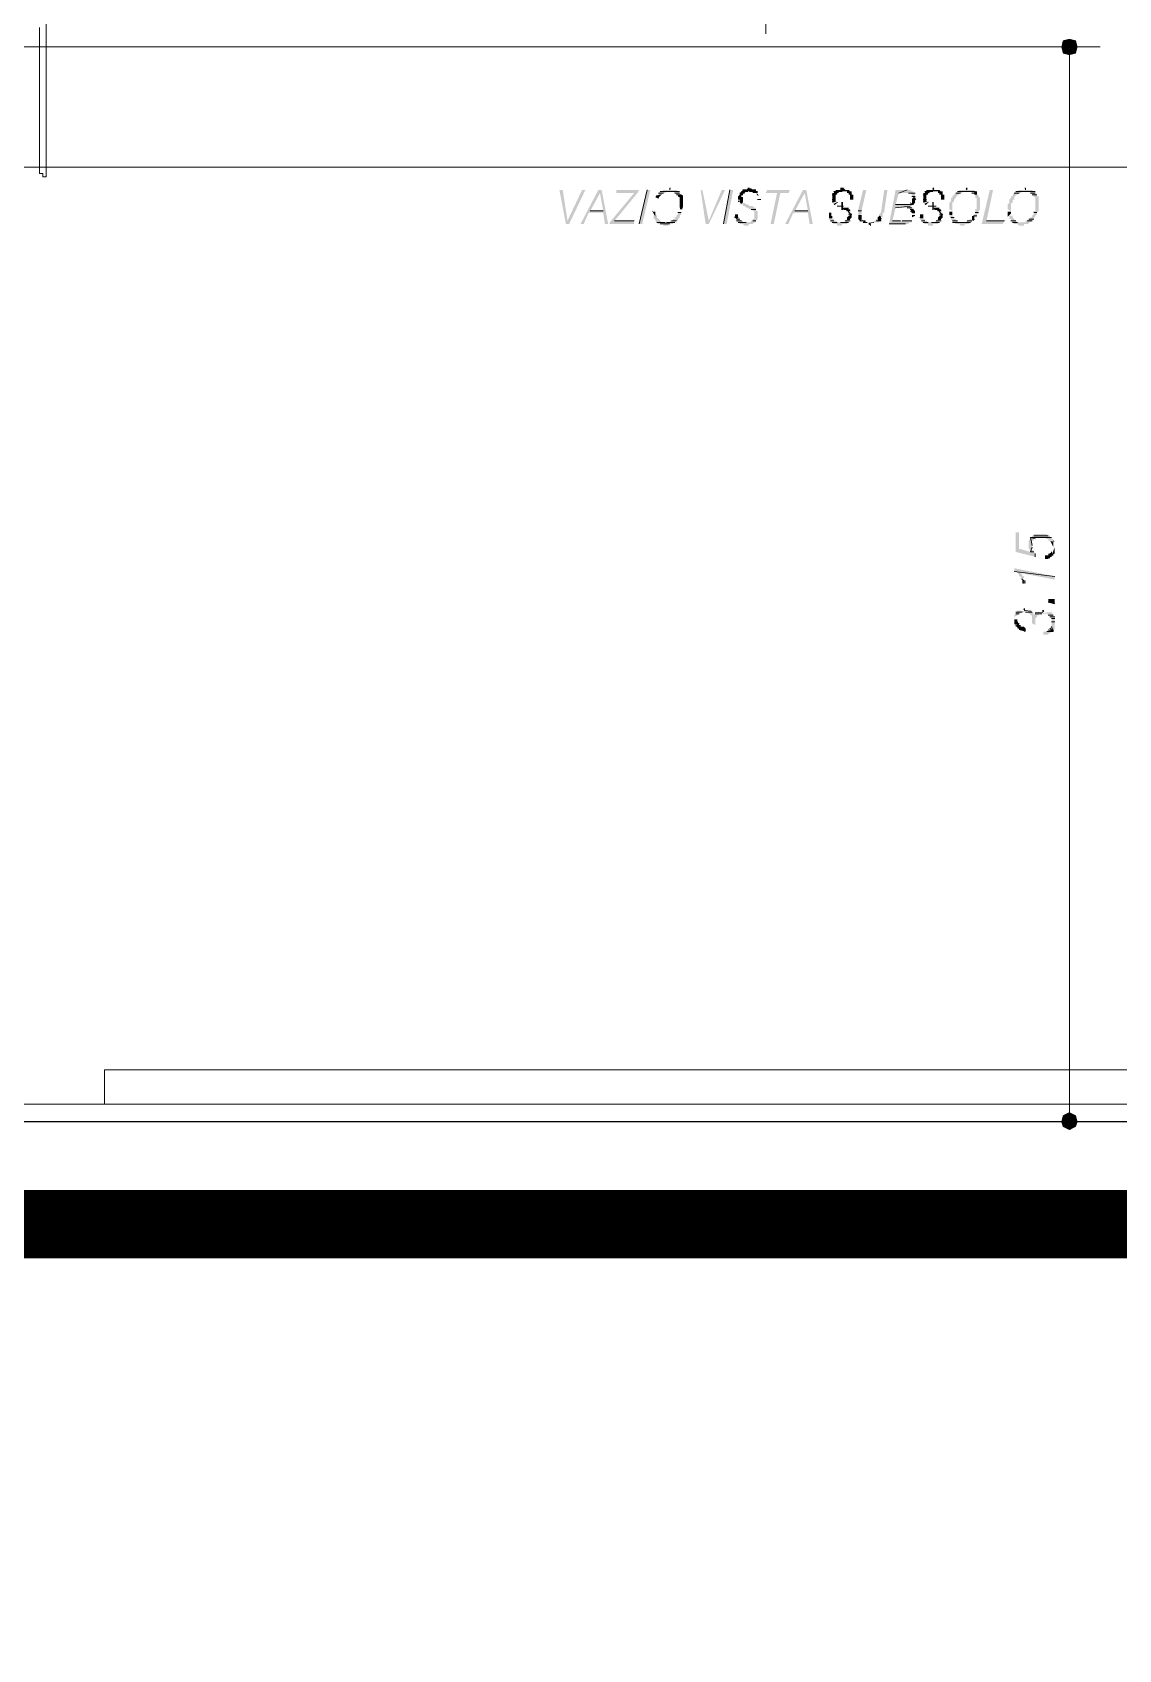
# Model space of a CAD drawing. Header units: millimetres. Extents: x 182 to 575, y -105 to 95.
# Drawn here: x 299.306 to 302.491, y 64.959 to 69.701 of the extents above; entities that cross this region are included whole.
import ezdxf

# ---------------------------------------------------------------- set-up
doc = ezdxf.new("R2010")
doc.units = ezdxf.units.MM
doc.header["$MEASUREMENT"] = 0
doc.layers.add('PDF_Geometry', color=7, linetype='Continuous')
doc.layers.add('PDF_Solid Fills', color=7, linetype='Continuous')

msp = doc.modelspace()

# ---------------------------------------------------------------- hatches: boundary and pattern name
at = {"layer": 'PDF_Solid Fills', "transparency": 33554559}
for points in [[(302.3469, 69.6824), (302.3278, 69.6777), (302.3231, 69.6586), (302.3278, 69.6396), (302.3469, 69.6348), (302.3659, 69.6396), (302.3707, 69.6586), (302.3659, 69.6777)], [(300.9183, 69.2396), (300.8754, 69.1491), (300.8612, 69.2396), (300.8516, 69.2396), (300.8707, 69.1396), (300.8802, 69.1396), (300.9278, 69.2396)], [(301.1945, 69.2253), (301.2088, 69.2253), (301.204, 69.2301), (301.204, 69.2348), (301.1993, 69.2348), (301.1945, 69.2396), (301.1564, 69.2396), (301.1516, 69.2348), (301.1469, 69.2348), (301.1421, 69.2301), (301.1421, 69.2253), (301.1564, 69.2301), (301.1612, 69.2301), (301.1659, 69.2348), (301.185, 69.2348), (301.1897, 69.2301), (301.1945, 69.2301)], [(301.4183, 69.1808), (301.4183, 69.1777), (301.4231, 69.1777), (301.4231, 69.1539), (301.4183, 69.1539), (301.4183, 69.1491), (301.4135, 69.1491), (301.4135, 69.1443), (301.3897, 69.1443), (301.3897, 69.1491), (301.3802, 69.1491), (301.3802, 69.1539), (301.3754, 69.1586), (301.3707, 69.1539), (301.3707, 69.1491), (301.3754, 69.1443), (301.3802, 69.1443), (301.3802, 69.1396), (301.3897, 69.1396), (301.3945, 69.1348), (301.404, 69.1348), (301.4088, 69.1396), (301.4183, 69.1396), (301.4231, 69.1443), (301.4278, 69.1443), (301.4278, 69.1491), (301.4326, 69.1539), (301.4326, 69.1777), (301.4278, 69.1777), (301.4278, 69.1872), (301.4231, 69.1872), (301.4183, 69.192), (301.4088, 69.192), (301.404, 69.1967), (301.3992, 69.1967), (301.3945, 69.2015), (301.3897, 69.2015), (301.3897, 69.2062), (301.3802, 69.2015), (301.3802, 69.1967), (301.3897, 69.1967), (301.3897, 69.192), (301.3945, 69.192), (301.3992, 69.1872), (301.404, 69.1872), (301.4088, 69.1824), (301.4135, 69.1824)], [(301.4183, 69.2348), (301.4183, 69.2301), (301.4326, 69.2301), (301.4326, 69.2348), (301.4278, 69.2348), (301.4278, 69.2396), (301.4183, 69.2396), (301.4135, 69.2443), (301.404, 69.2443), (301.3992, 69.2396), (301.3897, 69.2396), (301.385, 69.2348), (301.3802, 69.2301), (301.3802, 69.2253), (301.3754, 69.2205), (301.3754, 69.211), (301.385, 69.211), (301.385, 69.2253), (301.3897, 69.2253), (301.3897, 69.2301), (301.3945, 69.2301), (301.3992, 69.2348)], [(301.4897, 69.2301), (301.4707, 69.1396), (301.4802, 69.1396), (301.4992, 69.2301), (301.5231, 69.2301), (301.5278, 69.2396), (301.4612, 69.2396), (301.4564, 69.2301)], [(301.6993, 69.2396), (301.6897, 69.2396), (301.685, 69.2443), (301.6754, 69.2443), (301.6754, 69.2396), (301.6612, 69.2396), (301.6612, 69.2348), (301.6564, 69.2348), (301.6564, 69.2301), (301.6516, 69.2301), (301.6516, 69.2015), (301.6659, 69.2062), (301.6612, 69.2062), (301.6612, 69.2253), (301.6659, 69.2253), (301.6659, 69.2301), (301.6707, 69.2301), (301.6707, 69.2348), (301.704, 69.2348)], [(301.7088, 69.2301), (301.6993, 69.2301), (301.6993, 69.2253), (301.704, 69.2253), (301.704, 69.211), (301.7135, 69.211), (301.7135, 69.2253), (301.7088, 69.2253)], [(301.7278, 69.1824), (301.7278, 69.1634), (301.7373, 69.1681), (301.7373, 69.1777), (301.7516, 69.2396), (301.7421, 69.2396)], [(301.8135, 69.2396), (301.804, 69.2396), (301.7945, 69.1729), (301.7897, 69.1681), (301.7897, 69.1634), (301.7992, 69.1586), (301.7992, 69.1729), (301.804, 69.1729), (301.804, 69.1777)], [(301.8897, 69.2301), (301.8897, 69.2348), (301.885, 69.2348), (301.8802, 69.2396), (301.8373, 69.2396), (301.8183, 69.1396), (301.8754, 69.1396), (301.8754, 69.1437), (301.885, 69.1443), (301.885, 69.1491), (301.8278, 69.1491), (301.8373, 69.1872), (301.8754, 69.1872), (301.8802, 69.1824), (301.8945, 69.1777), (301.8897, 69.1824), (301.8897, 69.1872), (301.885, 69.1872), (301.8806, 69.1915), (301.885, 69.192), (301.885, 69.1967), (301.8897, 69.1967), (301.8802, 69.2015), (301.8802, 69.1967), (301.8373, 69.1967), (301.8469, 69.2301), (301.8802, 69.2301), (301.885, 69.2253), (301.885, 69.2205), (301.8897, 69.2158), (301.8992, 69.2158), (301.8945, 69.2205), (301.8945, 69.2301)], [(301.9659, 69.2396), (301.9278, 69.2396), (301.9278, 69.2348), (301.9231, 69.2348), (301.9231, 69.2301), (301.9183, 69.2301), (301.9183, 69.2015), (301.9326, 69.2062), (301.9278, 69.2062), (301.9278, 69.2253), (301.9326, 69.2253), (301.9326, 69.2301), (301.9373, 69.2301), (301.9373, 69.2348), (301.9707, 69.2348)], [(301.9754, 69.2301), (301.9659, 69.2301), (301.9659, 69.2253), (301.9707, 69.2253), (301.9707, 69.211), (301.9802, 69.211), (301.9802, 69.2253), (301.9754, 69.2253)], [(302.0754, 69.2301), (302.0707, 69.2348), (302.0659, 69.2396), (302.0231, 69.2396), (302.0231, 69.2348), (302.0183, 69.2348), (302.0135, 69.2301), (302.0088, 69.2253), (302.004, 69.2205), (302.004, 69.2158), (301.9993, 69.2158), (301.9993, 69.2062), (301.9945, 69.2015), (301.9945, 69.1824), (302.004, 69.1777), (302.004, 69.2015), (302.0088, 69.2062), (302.0088, 69.211), (302.0135, 69.2158), (302.0135, 69.2205), (302.0183, 69.2205), (302.0183, 69.2253), (302.0231, 69.2253), (302.0231, 69.2301), (302.0326, 69.2301), (302.0326, 69.2348), (302.0564, 69.2348), (302.0612, 69.2301)], [(302.0707, 69.1824), (302.0707, 69.1681), (302.0659, 69.1681), (302.0659, 69.1634), (302.0612, 69.1586), (302.0754, 69.1586), (302.0754, 69.1681), (302.0802, 69.1681), (302.0802, 69.1777), (302.085, 69.1824), (302.085, 69.2158), (302.0802, 69.2205), (302.0802, 69.2253), (302.0707, 69.2253), (302.0707, 69.2158), (302.0754, 69.2158), (302.0754, 69.1824)], [(302.1516, 69.1396), (302.1564, 69.1491), (302.104, 69.1491), (302.1231, 69.2396), (302.1135, 69.2396), (302.0897, 69.1396)], [(302.2278, 69.1443), (302.2326, 69.1443), (302.2421, 69.1539), (302.2421, 69.1586), (302.2469, 69.1586), (302.2469, 69.1634), (302.2516, 69.1681), (302.2516, 69.1729), (302.2564, 69.1777), (302.2564, 69.2205), (302.2516, 69.2205), (302.2516, 69.2253), (302.2469, 69.2301), (302.2469, 69.2348), (302.2421, 69.2348), (302.2373, 69.2396), (302.1993, 69.2396), (302.1945, 69.2348), (302.1897, 69.2348), (302.1802, 69.2253), (302.1802, 69.2205), (302.1754, 69.2205), (302.1754, 69.2158), (302.1707, 69.211), (302.1707, 69.2015), (302.1659, 69.1967), (302.1659, 69.1824), (302.1754, 69.1777), (302.1754, 69.2015), (302.1802, 69.2015), (302.1802, 69.211), (302.185, 69.211), (302.185, 69.2205), (302.1897, 69.2205), (302.1897, 69.2253), (302.1945, 69.2253), (302.1993, 69.2301), (302.204, 69.2301), (302.2088, 69.2348), (302.2278, 69.2348), (302.2326, 69.2301), (302.2373, 69.2301), (302.2373, 69.2253), (302.2421, 69.2253), (302.2421, 69.2205), (302.2469, 69.2158), (302.2469, 69.1777), (302.2421, 69.1777), (302.2421, 69.1681), (302.2373, 69.1634), (302.2373, 69.1586), (302.2326, 69.1586), (302.2326, 69.1539), (302.2278, 69.1539), (302.2278, 69.1491), (302.2183, 69.1491), (302.2183, 69.1443), (302.1945, 69.1443), (302.1897, 69.1491), (302.185, 69.1491), (302.185, 69.1539), (302.1802, 69.1586), (302.1802, 69.1634), (302.1707, 69.1634), (302.1707, 69.1539), (302.1754, 69.1539), (302.1754, 69.1491), (302.1802, 69.1443), (302.185, 69.1396), (302.1945, 69.1396), (302.1993, 69.1348), (302.2135, 69.1348), (302.2135, 69.1396), (302.2278, 69.1396)], [(301.185, 69.1443), (301.1897, 69.1443), (301.1945, 69.1491), (301.1993, 69.1491), (301.1993, 69.1539), (301.204, 69.1586), (301.204, 69.1634), (301.2088, 69.1681), (301.2088, 69.1729), (301.1993, 69.1729), (301.1993, 69.1681), (301.1945, 69.1634), (301.1945, 69.1586), (301.1897, 69.1586), (301.1897, 69.1539), (301.185, 69.1539), (301.185, 69.1491), (301.1754, 69.1491), (301.1754, 69.1443), (301.1516, 69.1443), (301.1469, 69.1491), (301.1421, 69.1539), (301.1373, 69.1586), (301.1373, 69.1634), (301.1326, 69.1681), (301.1278, 69.1634), (301.1278, 69.1539), (301.1326, 69.1539), (301.1326, 69.1491), (301.1373, 69.1443), (301.1421, 69.1396), (301.1564, 69.1396), (301.1564, 69.1348), (301.1707, 69.1348), (301.1707, 69.1396), (301.185, 69.1396)], [(301.6469, 69.1443), (301.6516, 69.1443), (301.6564, 69.1396), (301.6659, 69.1396), (301.6659, 69.1348), (301.6802, 69.1348), (301.6802, 69.1396), (301.6945, 69.1396), (301.6945, 69.1443), (301.6993, 69.1443), (301.6993, 69.1491), (301.704, 69.1491), (301.6945, 69.1539), (301.6897, 69.1491), (301.685, 69.1443), (301.6659, 69.1443), (301.6612, 69.1491), (301.6564, 69.1491), (301.6564, 69.1539), (301.6516, 69.1539), (301.6516, 69.1586), (301.6421, 69.1539), (301.6469, 69.1491)], [(301.6897, 69.1824), (301.6945, 69.1777), (301.704, 69.1777), (301.704, 69.1824), (301.6993, 69.1824), (301.6993, 69.1872), (301.6802, 69.1872), (301.685, 69.1824)], [(301.7088, 69.1681), (301.6993, 69.1634), (301.7088, 69.1634)], [(301.9135, 69.1443), (301.9183, 69.1443), (301.9231, 69.1396), (301.9326, 69.1396), (301.9326, 69.1348), (301.9469, 69.1348), (301.9469, 69.1396), (301.9612, 69.1396), (301.9612, 69.1443), (301.9659, 69.1443), (301.9659, 69.1491), (301.9707, 69.1491), (301.9612, 69.1539), (301.9516, 69.1443), (301.9326, 69.1443), (301.9278, 69.1491), (301.9231, 69.1491), (301.9231, 69.1539), (301.9183, 69.1539), (301.9183, 69.1586), (301.9088, 69.1539), (301.9135, 69.1491)], [(301.9564, 69.1824), (301.9612, 69.1777), (301.9707, 69.1777), (301.9707, 69.1824), (301.9659, 69.1824), (301.9659, 69.1872), (301.9469, 69.1872), (301.9516, 69.1824)], [(301.9754, 69.1681), (301.9659, 69.1634), (301.9754, 69.1634)], [(302.0564, 69.1443), (302.0612, 69.1443), (302.0612, 69.1491), (302.0659, 69.1491), (302.0564, 69.1539), (302.0516, 69.1491), (302.0469, 69.1491), (302.0421, 69.1443), (302.0231, 69.1443), (302.0183, 69.1491), (302.0135, 69.1491), (302.0135, 69.1539), (302.0088, 69.1539), (302.0088, 69.1586), (302.004, 69.1634), (302.004, 69.1681), (301.9945, 69.1634), (301.9993, 69.1586), (301.9993, 69.1539), (302.004, 69.1491), (302.004, 69.1443), (302.0088, 69.1443), (302.0135, 69.1396), (302.0231, 69.1396), (302.0278, 69.1348), (302.0373, 69.1348), (302.0421, 69.1396), (302.0516, 69.1396)], [(302.2278, 68.211), (302.2278, 68.1872), (302.2326, 68.1824), (302.2326, 68.1777), (302.1993, 68.1872), (302.1993, 68.2348), (302.1897, 68.2348), (302.1897, 68.1777), (302.2469, 68.1634), (302.2469, 68.1729), (302.2421, 68.1777), (302.2421, 68.1824), (302.2373, 68.1824), (302.2373, 68.211), (302.2421, 68.211), (302.2421, 68.2158), (302.2469, 68.2158), (302.2516, 68.2205), (302.2707, 68.2205), (302.2766, 68.2193), (302.2802, 68.2158), (302.285, 68.2158), (302.285, 68.211), (302.2992, 68.211), (302.2992, 68.2158), (302.2945, 68.2158), (302.2945, 68.2205), (302.2897, 68.2205), (302.2897, 68.2253), (302.285, 68.2253), (302.2802, 68.2301), (302.2421, 68.2301), (302.2421, 68.2253), (302.2373, 68.2253), (302.2373, 68.2205), (302.2326, 68.2205), (302.2326, 68.2158)], [(302.204, 68.0967), (302.2135, 68.1015), (302.2135, 68.1062), (302.2088, 68.1062), (302.2088, 68.111), (302.204, 68.1158), (302.304, 68.0967), (302.304, 68.1062), (302.185, 68.1301), (302.185, 68.1205), (302.1904, 68.1199), (302.1945, 68.1158), (302.1993, 68.111), (302.1993, 68.1062), (302.204, 68.1062)], [(302.285, 68.0301), (302.304, 68.0253), (302.304, 68.0396), (302.285, 68.0396)], [(302.2992, 67.9443), (302.304, 67.9539), (302.304, 67.9872), (302.2992, 67.992), (302.2992, 67.9967), (302.2945, 67.9967), (302.2945, 68.0015), (302.2469, 67.9967), (302.2421, 67.992), (302.2421, 67.9967), (302.2373, 68.0015), (302.1945, 68.0062), (302.1945, 68.0015), (302.1897, 68.0015), (302.1897, 67.9967), (302.185, 67.992), (302.185, 67.9872), (302.1945, 67.992), (302.204, 68.0015), (302.2278, 68.0015), (302.2278, 67.9967), (302.2326, 67.9967), (302.2326, 67.992), (302.2373, 67.992), (302.2373, 67.9681), (302.2469, 67.9634), (302.2469, 67.9824), (302.2516, 67.9872), (302.2516, 67.992), (302.2564, 67.992), (302.2564, 67.9967), (302.2802, 67.9967), (302.285, 67.992), (302.2897, 67.992), (302.2897, 67.9872), (302.2945, 67.9824), (302.2945, 67.9586), (302.2802, 67.9443), (302.2707, 67.9443), (302.2707, 67.9348), (302.285, 67.9348), (302.285, 67.9384), (302.2897, 67.9396), (302.2945, 67.9443)], [(302.3469, 66.4824), (302.3659, 66.492), (302.3707, 66.5062), (302.3659, 66.5253), (302.3469, 66.5348), (302.3278, 66.5253), (302.3231, 66.5062), (302.3278, 66.492)]]:
    msp.add_hatch(color=256, dxfattribs=at).paths.add_polyline_path(points)
h = msp.add_hatch(color=256, dxfattribs=at)
h.paths.add_polyline_path([(300.9707, 69.2301), (300.9802, 69.1777), (300.9421, 69.1777)])
h.paths.add_polyline_path([(300.9945, 69.1396), (300.9754, 69.2396), (300.9659, 69.2396), (300.9135, 69.1396), (300.9231, 69.1396), (300.9358, 69.1692), (300.9385, 69.1729), (300.9802, 69.1729), (300.985, 69.1396)], flags=0)
h = msp.add_hatch(color=256, dxfattribs=at)
h.paths.add_polyline_path([(301.1088, 69.2396), (301.085, 69.1396), (301.0945, 69.1396), (301.1183, 69.2396)])
h.paths.add_polyline_path([(300.9992, 69.1443), (300.9992, 69.1396), (301.0707, 69.1396), (301.0707, 69.1491), (301.0135, 69.1491), (301.0802, 69.2301), (301.085, 69.2396), (301.0183, 69.2396), (301.0183, 69.2301), (301.0707, 69.2301)])
h = msp.add_hatch(color=256, dxfattribs=at)
h.paths.add_polyline_path([(301.3516, 69.2396), (301.3326, 69.1396), (301.3421, 69.1396), (301.3612, 69.2396)])
h.paths.add_polyline_path([(301.3278, 69.2396), (301.2897, 69.1491), (301.2707, 69.2396), (301.2659, 69.2396), (301.2802, 69.1396), (301.2897, 69.1396), (301.3373, 69.2396)])
h = msp.add_hatch(color=256, dxfattribs=at)
h.paths.add_polyline_path([(301.5707, 69.2301), (301.5802, 69.1777), (301.5421, 69.1777)])
h.paths.add_polyline_path([(301.5945, 69.1396), (301.5754, 69.2396), (301.5659, 69.2396), (301.5135, 69.1396), (301.5231, 69.1396), (301.5358, 69.1692), (301.5385, 69.1729), (301.5802, 69.1729), (301.585, 69.1396)], flags=0)
h = msp.add_hatch(color=256, dxfattribs=at)
h.paths.add_polyline_path([(301.7707, 69.1443), (301.7897, 69.1443), (301.7897, 69.1491), (301.7945, 69.1491), (301.7802, 69.1539), (301.7802, 69.1491), (301.7754, 69.1491)])
h.paths.add_polyline_path([(301.7326, 69.1491), (301.7326, 69.1443), (301.7469, 69.1491), (301.7421, 69.1491), (301.7421, 69.1539)])
h = msp.add_hatch(color=256, dxfattribs=at)
h.paths.add_polyline_path([(302.2278, 68.192), (302.2278, 68.2062), (302.2278, 68.192)], flags=0)
h.paths.add_polyline_path([(302.2278, 68.211), (302.2278, 68.1872), (302.2278, 68.211)], flags=0)
h.paths.add_polyline_path([(302.2278, 68.1872), (302.2278, 68.211), (302.2278, 68.1872)], flags=0)
h.paths.add_polyline_path([(302.2326, 68.2158), (302.2326, 68.1824), (302.2326, 68.2158)], flags=0)
h.paths.add_polyline_path([(302.2326, 68.1777), (302.2326, 68.2205), (302.2326, 68.1777)], flags=0)
h = msp.add_hatch(color=256, dxfattribs=at)
h.paths.add_polyline_path([(302.2992, 68.1705), (302.304, 68.1729), (302.304, 68.192), (302.2945, 68.1681), (302.2992, 68.1681)])
h.paths.add_polyline_path([(302.2754, 68.1586), (302.2897, 68.1586), (302.2897, 68.1622), (302.2945, 68.1634), (302.2945, 68.1681), (302.2945, 68.1777), (302.2897, 68.1729), (302.285, 68.1729), (302.285, 68.1681), (302.2754, 68.1681)])
h = msp.add_hatch(color=256, dxfattribs=at)
h.paths.add_polyline_path([(302.1897, 67.9658), (302.1897, 67.9586), (302.1945, 67.9586), (302.1897, 67.9681), (302.185, 67.9729)])
h.paths.add_polyline_path([(302.1993, 67.952), (302.1993, 67.9491), (302.2119, 67.9459), (302.2135, 67.9443), (302.2183, 67.9443), (302.2183, 67.9539), (302.2135, 67.9586), (302.204, 67.9586), (302.204, 67.9634), (302.1993, 67.9634), (302.1993, 67.9681), (302.1945, 67.9729), (302.1945, 67.9586), (302.1945, 67.9539)])

# ---------------------------------------------------------------- linework, layer by layer
at = {"layer": 'PDF_Geometry', "lineweight": 13}
for points in [[(301.4564, 69.6967), (301.4564, 70.0396)], [(301.8326, 69.6586), (302.4373, 69.6586)], [(302.3469, 69.6348), (302.3469, 69.6062), (302.3469, 66.5586), (302.3469, 66.5348)], [(303.7231, 69.3062), (299.0802, 69.3062), (280.504, 69.3062), (280.5564, 69.3062)], [(302.2469, 68.2158), (302.2326, 68.2205), (302.2469, 68.2158)], [(302.2373, 68.2205), (302.2897, 68.2205), (302.2373, 68.2205)], [(302.285, 68.2253), (302.2421, 68.2253), (302.285, 68.2253)], [(302.2707, 68.2205), (302.2945, 68.2205), (302.2707, 68.2205)], [(302.2421, 68.1777), (302.2326, 68.1777), (302.2421, 68.1777)], [(302.2088, 68.0991), (302.2088, 68.0967), (302.2135, 68.0943), (302.2135, 68.0896), (302.2135, 68.0848)], [(302.2183, 68.092), (302.2088, 68.092), (302.2183, 68.092)], [(302.2088, 68.0872), (302.2183, 68.0872), (302.2088, 68.0872)], [(302.304, 68.0253), (302.285, 68.0301), (302.304, 68.0253)], [(302.204, 68.0015), (302.1897, 68.0015), (302.204, 68.0015)], [(302.1993, 67.9967), (302.1897, 67.9967), (302.1993, 67.9967)], [(302.2159, 68.011), (302.2135, 68.011), (302.2135, 68.011), (302.2135, 68.011), (302.2159, 68.0062), (302.235, 68.0039)], [(302.2683, 68.0062), (302.2707, 68.0062), (302.2707, 68.0062), (302.2707, 68.0062), (302.2707, 68.0039), (302.2683, 68.0015), (302.2469, 67.9991)], [(302.2659, 67.9967), (302.2469, 67.9967), (302.2659, 67.9967)], [(302.2469, 67.9967), (302.2659, 67.9967), (302.2469, 67.9967)], [(302.2992, 67.992), (302.285, 67.992), (302.2992, 67.992)], [(302.2897, 67.9872), (302.304, 67.9872), (302.2897, 67.9872)], [(302.2945, 67.9824), (302.304, 67.9824), (302.2945, 67.9824)], [(302.304, 67.9729), (302.2945, 67.9729), (302.304, 67.9729)], [(302.2802, 67.9443), (302.2992, 67.9443), (302.2802, 67.9443)], [(302.2897, 67.9539), (302.2992, 67.9443), (302.2897, 67.9539)], [(275.6183, 66.5586), (302.7135, 66.5586)], [(301.6802, 66.5062), (302.4373, 66.5062)]]:
    msp.add_lwpolyline(points, dxfattribs=at)
at = {"layer": 'PDF_Geometry', "lineweight": 20}
for points in [[(299.3278, 69.7158), (299.3278, 69.2872), (299.3373, 69.2872), (299.3373, 69.2777), (299.3469, 69.2777), (299.3469, 69.7396), (299.3373, 69.7396)], [(299.3469, 69.2777), (299.3469, 69.6967)], [(298.8373, 69.6586), (302.4135, 69.6586)], [(299.3373, 69.2872), (299.3373, 69.2872)], [(301.085, 69.1396), (301.1088, 69.2396), (301.085, 69.1396)], [(301.1421, 69.2301), (301.1564, 69.2301), (301.1421, 69.2301)], [(301.1564, 69.2301), (301.1421, 69.2301), (301.1564, 69.2301)], [(301.1469, 69.2348), (301.1707, 69.2348), (301.1469, 69.2348)], [(301.1707, 69.2348), (301.1469, 69.2348), (301.1707, 69.2348)], [(301.1993, 69.2348), (301.1516, 69.2348), (301.1993, 69.2348)], [(301.1516, 69.2348), (301.1993, 69.2348), (301.1516, 69.2348)], [(301.1778, 69.2443), (301.1754, 69.2443), (301.1754, 69.2396), (301.1754, 69.2396), (301.1754, 69.2396)], [(301.185, 69.2348), (301.204, 69.2348), (301.185, 69.2348)], [(301.204, 69.2301), (301.1897, 69.2301), (301.204, 69.2301)], [(301.2088, 69.2253), (301.1945, 69.2253), (301.2088, 69.2253)], [(301.3326, 69.1396), (301.3516, 69.2396), (301.3326, 69.1396)], [(301.3897, 69.2253), (301.3802, 69.2253), (301.3897, 69.2253)], [(301.3802, 69.2253), (301.3897, 69.2253), (301.3802, 69.2253)], [(301.3897, 69.2062), (301.3802, 69.2062), (301.3897, 69.2062)], [(301.385, 69.2348), (301.404, 69.2348), (301.385, 69.2348)], [(301.3897, 69.2396), (301.4278, 69.2396), (301.3897, 69.2396)], [(301.4231, 69.2396), (301.3945, 69.2396), (301.4231, 69.2396)], [(301.4088, 69.2443), (301.404, 69.2443), (301.4088, 69.2443)], [(301.404, 69.2443), (301.4088, 69.2443), (301.404, 69.2443)], [(301.4421, 69.211), (301.4326, 69.211), (301.4421, 69.211)], [(301.6516, 69.2253), (301.6612, 69.2253), (301.6516, 69.2253)], [(301.6612, 69.2253), (301.6516, 69.2253), (301.6612, 69.2253)], [(301.6612, 69.211), (301.6516, 69.211), (301.6612, 69.211)], [(301.6516, 69.2062), (301.6612, 69.2062), (301.6516, 69.2062)], [(301.6564, 69.2348), (301.6802, 69.2348), (301.6564, 69.2348)], [(301.6802, 69.2348), (301.6564, 69.2348), (301.6802, 69.2348)], [(301.6659, 69.2301), (301.6564, 69.2301), (301.6659, 69.2301)], [(301.685, 69.2443), (301.6754, 69.2443), (301.685, 69.2443)], [(301.8802, 69.2301), (301.8945, 69.2301), (301.8802, 69.2301)], [(301.8802, 69.2015), (301.8897, 69.1967), (301.8802, 69.2015)], [(301.8945, 69.2205), (301.885, 69.2205), (301.8945, 69.2205)], [(301.9183, 69.2253), (301.9278, 69.2253), (301.9183, 69.2253)], [(301.9278, 69.2253), (301.9183, 69.2253), (301.9278, 69.2253)], [(301.9278, 69.211), (301.9183, 69.211), (301.9278, 69.211)], [(301.9183, 69.2062), (301.9278, 69.2062), (301.9183, 69.2062)], [(301.9231, 69.2348), (301.9469, 69.2348), (301.9231, 69.2348)], [(301.9469, 69.2348), (301.9231, 69.2348), (301.9469, 69.2348)], [(301.9326, 69.2301), (301.9231, 69.2301), (301.9326, 69.2301)], [(301.9493, 69.2443), (301.9469, 69.2443), (301.9493, 69.242), (301.9469, 69.2396), (301.9469, 69.2396)], [(302.0278, 69.2301), (302.0135, 69.2301), (302.0278, 69.2301)], [(302.0135, 69.2301), (302.0278, 69.2301), (302.0135, 69.2301)], [(302.0183, 69.2348), (302.0373, 69.2348), (302.0183, 69.2348)], [(302.0373, 69.2348), (302.0183, 69.2348), (302.0373, 69.2348)], [(302.0183, 69.2348), (302.0707, 69.2348), (302.0183, 69.2348)], [(302.0707, 69.2348), (302.0183, 69.2348), (302.0707, 69.2348)], [(302.0445, 69.2443), (302.0469, 69.2443), (302.0445, 69.242), (302.0469, 69.2396), (302.0469, 69.2396), (302.0469, 69.2396)], [(302.0564, 69.2348), (302.0707, 69.2348), (302.0564, 69.2348)], [(302.0754, 69.2301), (302.0612, 69.2301), (302.0754, 69.2301)], [(302.185, 69.2301), (302.1993, 69.2301), (302.185, 69.2301)], [(302.1993, 69.2301), (302.185, 69.2301), (302.1993, 69.2301)], [(302.1897, 69.2348), (302.2135, 69.2348), (302.1897, 69.2348)], [(302.2135, 69.2348), (302.1897, 69.2348), (302.2135, 69.2348)], [(302.2421, 69.2348), (302.1945, 69.2348), (302.2421, 69.2348)], [(302.1945, 69.2348), (302.2421, 69.2348), (302.1945, 69.2348)], [(302.2159, 69.2443), (302.2183, 69.2443), (302.2183, 69.2396), (302.2183, 69.2396), (302.2183, 69.2396)], [(302.2278, 69.2348), (302.2469, 69.2348), (302.2278, 69.2348)], [(302.2469, 69.2301), (302.2326, 69.2301), (302.2469, 69.2301)], [(302.2516, 69.2253), (302.2373, 69.2253), (302.2516, 69.2253)], [(300.9421, 69.1777), (300.9802, 69.1777), (300.9421, 69.1777)], [(301.2088, 69.1729), (301.1993, 69.1729), (301.2088, 69.1729)], [(301.1993, 69.1729), (301.2088, 69.1729), (301.1993, 69.1729)], [(301.3659, 69.1586), (301.3754, 69.1586), (301.3659, 69.1586)], [(301.3754, 69.1586), (301.3659, 69.1586), (301.3754, 69.1586)], [(301.3802, 69.1539), (301.3707, 69.1539), (301.3802, 69.1539)], [(301.4278, 69.1824), (301.4135, 69.1824), (301.4278, 69.1824)], [(301.4135, 69.1824), (301.4278, 69.1824), (301.4135, 69.1824)], [(301.5421, 69.1777), (301.5802, 69.1777), (301.5421, 69.1777)], [(301.6421, 69.1586), (301.6516, 69.1586), (301.6421, 69.1586)], [(301.6516, 69.1586), (301.6421, 69.1586), (301.6516, 69.1586)], [(301.685, 69.192), (301.6659, 69.192), (301.685, 69.192)], [(301.6659, 69.192), (301.685, 69.192), (301.6659, 69.192)], [(301.685, 69.1824), (301.6993, 69.1824), (301.685, 69.1824)], [(301.6897, 69.1824), (301.704, 69.1777), (301.6897, 69.1824)], [(301.6945, 69.1777), (301.704, 69.1777), (301.6945, 69.1777)], [(301.6992, 69.1777), (301.6992, 69.1753), (301.7016, 69.1729), (301.704, 69.1705), (301.704, 69.1658)], [(301.7088, 69.1681), (301.6993, 69.1681), (301.7088, 69.1681)], [(301.7373, 69.1777), (301.7278, 69.1777), (301.7373, 69.1777)], [(301.8373, 69.1967), (301.8659, 69.1967), (301.8373, 69.1967)], [(301.8802, 69.192), (301.8373, 69.1872), (301.8802, 69.192)], [(301.8707, 69.1872), (301.885, 69.1872), (301.8707, 69.1872)], [(301.8754, 69.1967), (301.8897, 69.1967), (301.8754, 69.1967)], [(301.8897, 69.1824), (301.8802, 69.1824), (301.8897, 69.1824)], [(301.8802, 69.1824), (301.8897, 69.1824), (301.8802, 69.1824)], [(301.9088, 69.1586), (301.9183, 69.1586), (301.9088, 69.1586)], [(301.9183, 69.1586), (301.9088, 69.1586), (301.9183, 69.1586)], [(301.9326, 69.192), (301.9564, 69.192), (301.9326, 69.192)], [(301.9564, 69.192), (301.9326, 69.192), (301.9564, 69.192)], [(301.9516, 69.1824), (301.9659, 69.1824), (301.9516, 69.1824)], [(301.9564, 69.1824), (301.9707, 69.1777), (301.9564, 69.1824)], [(301.9612, 69.1777), (301.9707, 69.1777), (301.9612, 69.1777)], [(301.9659, 69.1777), (301.9659, 69.1753), (301.9683, 69.1729), (301.9707, 69.1705), (301.9707, 69.1658)], [(301.9754, 69.1681), (301.9659, 69.1681), (301.9754, 69.1681)], [(302.0088, 69.1586), (301.9993, 69.1586), (302.0088, 69.1586)], [(301.9993, 69.1586), (302.0088, 69.1586), (301.9993, 69.1586)], [(302.0659, 69.1634), (302.0754, 69.1634), (302.0659, 69.1634)], [(302.0754, 69.1634), (302.0659, 69.1634), (302.0754, 69.1634)], [(302.0802, 69.1729), (302.0707, 69.1729), (302.0802, 69.1729)], [(302.0707, 69.1729), (302.0802, 69.1729), (302.0707, 69.1729)], [(302.2421, 69.1539), (302.2278, 69.1539), (302.2421, 69.1539)], [(302.2278, 69.1539), (302.2421, 69.1539), (302.2278, 69.1539)], [(302.2516, 69.1729), (302.2421, 69.1729), (302.2516, 69.1729)], [(302.2421, 69.1729), (302.2516, 69.1729), (302.2421, 69.1729)], [(301.0707, 69.1491), (301.0135, 69.1491), (301.0707, 69.1491)], [(301.1373, 69.1443), (301.1612, 69.1443), (301.1373, 69.1443)], [(301.1612, 69.1443), (301.1373, 69.1443), (301.1612, 69.1443)], [(301.1373, 69.1443), (301.1516, 69.1443), (301.1373, 69.1443)], [(301.1516, 69.1443), (301.1373, 69.1443), (301.1516, 69.1443)], [(301.1469, 69.1396), (301.1754, 69.1396), (301.1469, 69.1396)], [(301.1754, 69.1396), (301.1469, 69.1396), (301.1754, 69.1396)], [(301.1802, 69.1491), (301.1945, 69.1491), (301.1802, 69.1491)], [(301.1945, 69.1491), (301.1802, 69.1491), (301.1945, 69.1491)], [(301.3707, 69.1491), (301.385, 69.1491), (301.3707, 69.1491)], [(301.385, 69.1491), (301.3707, 69.1491), (301.385, 69.1491)], [(301.3754, 69.1443), (301.3897, 69.1443), (301.3754, 69.1443)], [(301.4183, 69.1491), (301.4278, 69.1491), (301.4183, 69.1491)], [(301.4278, 69.1491), (301.4183, 69.1491), (301.4278, 69.1491)], [(301.6564, 69.1491), (301.6469, 69.1491), (301.6564, 69.1491)], [(301.6469, 69.1491), (301.6564, 69.1491), (301.6469, 69.1491)], [(301.6754, 69.1443), (301.6993, 69.1443), (301.6754, 69.1443)], [(301.6993, 69.1443), (301.685, 69.1443), (301.6993, 69.1443)], [(301.685, 69.1443), (301.6993, 69.1443), (301.685, 69.1443)], [(301.6897, 69.1491), (301.704, 69.1491), (301.6897, 69.1491)], [(301.6897, 69.1491), (301.6993, 69.1491), (301.6897, 69.1491)], [(301.7326, 69.1491), (301.7469, 69.1491), (301.7326, 69.1491)], [(301.7469, 69.1491), (301.7326, 69.1491), (301.7469, 69.1491)], [(301.754, 69.1443), (301.7421, 69.1443), (301.7493, 69.1491)], [(301.7731, 69.1443), (301.7588, 69.142), (301.7635, 69.1396), (301.7588, 69.1396), (301.7635, 69.1372), (301.7635, 69.1348)], [(301.7802, 69.1491), (301.7945, 69.1491), (301.7802, 69.1491)], [(301.8278, 69.1491), (301.8516, 69.1491), (301.8278, 69.1491)], [(301.885, 69.1491), (301.8564, 69.1491), (301.885, 69.1491)], [(301.8564, 69.1491), (301.885, 69.1491), (301.8564, 69.1491)], [(301.885, 69.1491), (301.8707, 69.1491), (301.885, 69.1491)], [(301.8707, 69.1491), (301.885, 69.1491), (301.8707, 69.1491)], [(301.8754, 69.1491), (301.885, 69.1491), (301.8754, 69.1491)], [(301.9231, 69.1491), (301.9135, 69.1491), (301.9231, 69.1491)], [(301.9135, 69.1491), (301.9231, 69.1491), (301.9135, 69.1491)], [(301.9421, 69.1443), (301.9659, 69.1443), (301.9421, 69.1443)], [(301.9659, 69.1443), (301.9516, 69.1443), (301.9659, 69.1443)], [(301.9516, 69.1443), (301.9659, 69.1443), (301.9516, 69.1443)], [(301.9564, 69.1491), (301.9707, 69.1491), (301.9564, 69.1491)], [(301.9564, 69.1491), (301.9659, 69.1491), (301.9564, 69.1491)], [(302.004, 69.1491), (302.0183, 69.1491), (302.004, 69.1491)], [(302.0183, 69.1491), (302.004, 69.1491), (302.0183, 69.1491)], [(302.0231, 69.1443), (302.004, 69.1443), (302.0231, 69.1443)], [(302.0564, 69.1443), (302.0088, 69.1443), (302.0564, 69.1443)], [(302.0088, 69.1443), (302.0326, 69.1443), (302.0088, 69.1443)], [(302.0326, 69.1443), (302.0088, 69.1443), (302.0326, 69.1443)], [(302.0469, 69.1491), (302.0612, 69.1491), (302.0469, 69.1491)], [(302.1564, 69.1491), (302.104, 69.1491), (302.1564, 69.1491)], [(302.1754, 69.1491), (302.1897, 69.1491), (302.1754, 69.1491)], [(302.1897, 69.1491), (302.1754, 69.1491), (302.1897, 69.1491)], [(302.1802, 69.1443), (302.1945, 69.1443), (302.1802, 69.1443)], [(302.1945, 69.1443), (302.1802, 69.1443), (302.1945, 69.1443)], [(302.2231, 69.1491), (302.2373, 69.1491), (302.2231, 69.1491)], [(302.2373, 69.1491), (302.2231, 69.1491), (302.2373, 69.1491)]]:
    msp.add_lwpolyline(points, dxfattribs=at)
for points in [[(301.154, 69.2277, 0, 0, 0), (301.1445, 69.2253, 0.00952, 0.00952, 0), (301.1421, 69.2229, 0.00952, 0.00952, 0), (301.1397, 69.2205, 0.00952, 0.00952, 0), (301.1373, 69.2158, 0, 0, 0), (301.135, 69.211, 0, 0, 0), (301.1326, 69.2086, 0, 0, 0), (301.1326, 69.2039, 0, 0, 0), (301.1302, 69.1991, 0, 0, 0), (301.1278, 69.1943, 0, 0, 0), (301.1278, 69.1896, 0, 0, 0), (301.1278, 69.1848, 0, 0, 0), (301.1278, 69.1801, 0, 0, 0), (301.1278, 69.1753, 0.00952, 0.00952, 0), (301.1278, 69.1705, 0, 0, 0), (301.1302, 69.1658, 0, 0, 0)], [(301.204, 69.2253, 0.00953, 0.00953, 0), (301.204, 69.2229, 0.00953, 0.00953, 0), (301.2088, 69.2205, 0.00953, 0.00953, 0), (301.2088, 69.2158, 0.00953, 0.00953, 0), (301.2088, 69.211, 0.00953, 0.00953, 0), (301.2088, 69.2062, 0.00953, 0.00953, 0), (301.2088, 69.2015, 0.00953, 0.00953, 0), (301.2088, 69.1967, 0.00953, 0.00953, 0), (301.2088, 69.192, 0.00953, 0.00953, 0), (301.2088, 69.1872, 0.00673, 0.00673, 0), (301.2088, 69.1824, 0, 0, 0), (301.2088, 69.1777, 0, 0, 0), (301.204, 69.1729, 0, 0, 0)], [(301.4302, 69.2301, 0, 0, 0), (301.4326, 69.2277, 0.00476, 0.00476, 0), (301.4326, 69.2229, 0, 0, 0), (301.435, 69.2205, 0, 0, 0), (301.435, 69.2158, 0, 0, 0), (301.4326, 69.2134, 0, 0, 0)], [(301.6659, 69.2039, 0, 0, 0), (301.6612, 69.2015, 0.0135, 0.0135, 0), (301.6635, 69.1991, 0, 0, 0), (301.6659, 69.1967, 0, 0, 0), (301.6707, 69.1967, 0, 0, 0), (301.6754, 69.192, 0, 0, 0), (301.6778, 69.192, 0.0238, 0.0238, 0), (301.6826, 69.192, 0, 0, 0), (301.6826, 69.1872, 0, 0, 0), (301.6873, 69.1872, 0, 0, 0)], [(301.7016, 69.2301, 0.0143, 0.0143, 0), (301.7016, 69.2348, 0, 0, 0), (301.6873, 69.2348, 0, 0, 0)], [(301.9326, 69.2039, 0, 0, 0), (301.9278, 69.2015, 0.0135, 0.0135, 0), (301.9302, 69.1991, 0, 0, 0), (301.9326, 69.1967, 0, 0, 0), (301.9373, 69.1967, 0, 0, 0), (301.9421, 69.192, 0, 0, 0), (301.9445, 69.192, 0.0238, 0.0238, 0), (301.9493, 69.192, 0, 0, 0), (301.9493, 69.1872, 0, 0, 0), (301.954, 69.1872, 0, 0, 0)], [(301.9683, 69.2301, 0.0143, 0.0143, 0), (301.9683, 69.2348, 0, 0, 0), (301.954, 69.2348, 0, 0, 0)], [(301.8826, 69.1801, 0.00952, 0.00952, 0), (301.8897, 69.1753, 0.00952, 0.00952, 0), (301.8897, 69.1705, 0, 0, 0), (301.8897, 69.1658, 0.00952, 0.00952, 0), (301.8897, 69.161, 0, 0, 0), (301.885, 69.1586, 0, 0, 0), (301.885, 69.1539, 0, 0, 0), (301.8826, 69.1515, 0, 0, 0), (301.8873, 69.1491, 0, 0, 0)], [(301.9993, 69.1801, 0, 0, 0), (301.9993, 69.1753, 0.00953, 0.00953, 0), (301.9993, 69.1705, 0.00953, 0.00953, 0), (301.9993, 69.1658, 0, 0, 0)], [(302.1707, 69.1801, 0, 0, 0), (302.1707, 69.1753, 0.00952, 0.00952, 0), (302.1707, 69.1705, 0.00952, 0.00952, 0), (302.1707, 69.1658, 0, 0, 0), (302.1683, 69.1634, 0, 0, 0)]]:
    msp.add_lwpolyline(points, format="xyseb", dxfattribs=at)
for points in [[(301.1802, 69.2348), (301.204, 69.2348), (301.1802, 69.2348)], [(301.3945, 69.2301), (301.3802, 69.2301), (301.3945, 69.2301)], [(301.4326, 69.2348), (301.4088, 69.2348), (301.4326, 69.2348)], [(301.8707, 69.2396), (301.8469, 69.2301), (301.8707, 69.2396)], [(301.8754, 69.2301), (301.8945, 69.2301), (301.8754, 69.2301)], [(302.2231, 69.2348), (302.2469, 69.2348), (302.2231, 69.2348)], [(301.8659, 69.1967), (301.885, 69.1967), (301.8659, 69.1967)], [(301.1659, 69.1443), (301.1897, 69.1443), (301.1659, 69.1443)], [(301.3992, 69.1443), (301.3754, 69.1443), (301.3992, 69.1443)], [(301.6659, 69.1443), (301.6516, 69.1443), (301.6659, 69.1443)], [(301.8612, 69.1396), (301.8183, 69.1396), (301.8612, 69.1396)], [(301.8659, 69.1396), (301.8183, 69.1396), (301.8659, 69.1396)], [(301.9326, 69.1443), (301.9183, 69.1443), (301.9326, 69.1443)]]:
    msp.add_lwpolyline(points, close=True, dxfattribs=at)
for points, const_width in [([(301.3802, 69.211), (301.3826, 69.211), (301.3826, 69.2062), (301.3802, 69.2039)], 0.0143), ([(301.8945, 69.2158), (301.8921, 69.2134), (301.8897, 69.211), (301.8897, 69.2062), (301.8897, 69.2015), (301.8921, 69.1991)], 0.00952), ([(302.0683, 69.2301), (302.0707, 69.2301), (302.0707, 69.2253)], 0.00952), ([(301.3707, 69.1681), (301.3707, 69.1681), (301.3707, 69.1658), (301.3707, 69.161), (301.3683, 69.1562)], 0.00952), ([(301.6493, 69.1681), (301.6469, 69.1681), (301.6469, 69.1658), (301.6469, 69.161), (301.6469, 69.1562)], 0.00952), ([(301.704, 69.1634), (301.704, 69.161), (301.7016, 69.1586), (301.6992, 69.1562), (301.6992, 69.1515)], 0.00952), ([(301.7326, 69.1658), (301.7326, 69.1634), (301.7326, 69.1586), (301.7326, 69.1539), (301.7302, 69.1515)], 0.00952), ([(301.7873, 69.161), (301.7897, 69.1586), (301.7897, 69.1539), (301.7945, 69.1515)], 0.00952), ([(301.9135, 69.1681), (301.9135, 69.1681), (301.9135, 69.1658), (301.9135, 69.161), (301.9135, 69.1562)], 0.00952), ([(301.9707, 69.1634), (301.9707, 69.161), (301.9683, 69.1586), (301.9659, 69.1562), (301.9659, 69.1515)], 0.00952), ([(302.0683, 69.1586), (302.0659, 69.1586), (302.0659, 69.1539), (302.0683, 69.1515)], 0.00952)]:
    msp.add_lwpolyline(points, dxfattribs=dict(at, const_width=const_width))
at = {"layer": 'PDF_Geometry', "lineweight": 13}
for points in [[(302.2373, 68.1967), (302.2326, 68.2205), (302.2373, 68.1967)], [(302.2516, 68.2205), (302.2326, 68.2205), (302.2516, 68.2205)], [(302.2373, 68.192), (302.2326, 68.1777), (302.2373, 68.192)], [(302.2469, 68.1729), (302.2469, 68.1634), (302.2469, 68.1729)], [(302.285, 68.1586), (302.2754, 68.1586), (302.285, 68.1586)], [(302.2897, 68.1729), (302.2945, 68.1681), (302.2897, 68.1729)], [(302.2945, 68.1777), (302.2945, 68.1681), (302.2945, 68.1777)], [(302.2992, 68.1681), (302.2945, 68.1681), (302.2992, 68.1681)], [(302.185, 68.1205), (302.304, 68.1062), (302.185, 68.1205)], [(302.2088, 68.0015), (302.1897, 68.0015), (302.2088, 68.0015)], [(302.1945, 67.9729), (302.1945, 67.9586), (302.1945, 67.9729)], [(302.1993, 67.9681), (302.1945, 67.9586), (302.1993, 67.9681)], [(302.2373, 68.0015), (302.2183, 68.0015), (302.2373, 68.0015)], [(302.285, 67.992), (302.2992, 67.992), (302.285, 67.992)], [(302.1897, 67.9634), (302.1945, 67.9586), (302.1897, 67.9634)], [(302.285, 67.9491), (302.2992, 67.9443), (302.285, 67.9491)], [(302.2945, 67.9586), (302.2992, 67.9443), (302.2945, 67.9586)], [(302.2992, 67.9491), (302.2992, 67.9443), (302.2992, 67.9491)]]:
    msp.add_lwpolyline(points, close=True, dxfattribs=at)
for points in [[(302.2873, 68.211, 0, 0, 0), (302.2969, 68.2086, 0.00952, 0.00952, 0), (302.2993, 68.2039, 0, 0, 0), (302.2993, 68.1991, 0, 0, 0), (302.2993, 68.1943, 0, 0, 0), (302.2993, 68.1801, 0, 0, 0)], [(302.1897, 67.9658, 0.00952, 0.00952, 0), (302.1897, 67.9801, 0, 0, 0), (302.1897, 67.9848, 0, 0, 0), (302.1897, 67.9896, 0, 0, 0)]]:
    msp.add_lwpolyline(points, format="xyseb", dxfattribs=at)
at = {"layer": 'PDF_Geometry', "lineweight": 0}
msp.add_lwpolyline([(305.7183, 66.6586), (299.5183, 66.6586), (299.5183, 66.5586)], dxfattribs=at)
at = {"layer": 'PDF_Geometry', "lineweight": 25}
msp.add_lwpolyline([(302.8469, 66.5062), (275.6183, 66.5062)], dxfattribs=at)
at = {"layer": 'PDF_Geometry', "color": 254, "lineweight": 20, "true_color": 0xdddddd, "const_width": 0.2}
msp.add_lwpolyline([(302.8326, 66.2062), (276.804, 66.2062), (276.804, 65.0586), (268.5897, 65.0586), (268.5897, 66.3301), (255.2802, 66.3301)], dxfattribs=at)

doc.saveas('drawing.dxf')
